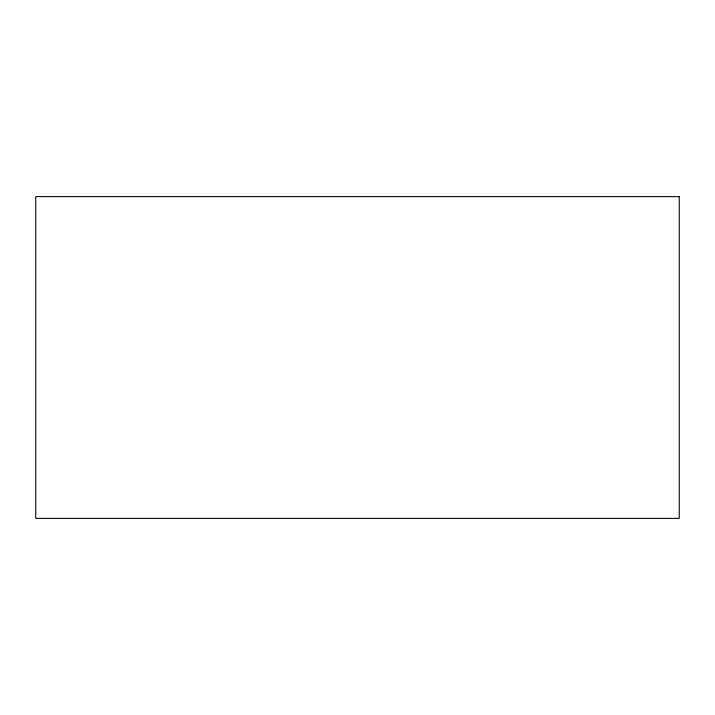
<?xml version="1.0" encoding="UTF-8"?>
<svg xmlns="http://www.w3.org/2000/svg" width="715" height="715" viewBox="0 0 715 715"><rect width="100%" height="100%" fill="white"/><g stroke="black" fill="none" stroke-linecap="round" stroke-linejoin="round"><path stroke-width="1.07" d="M679.25 196.625L35.75 196.625L35.75 518.375L679.25 518.375L679.25 196.625"/></g></svg>
